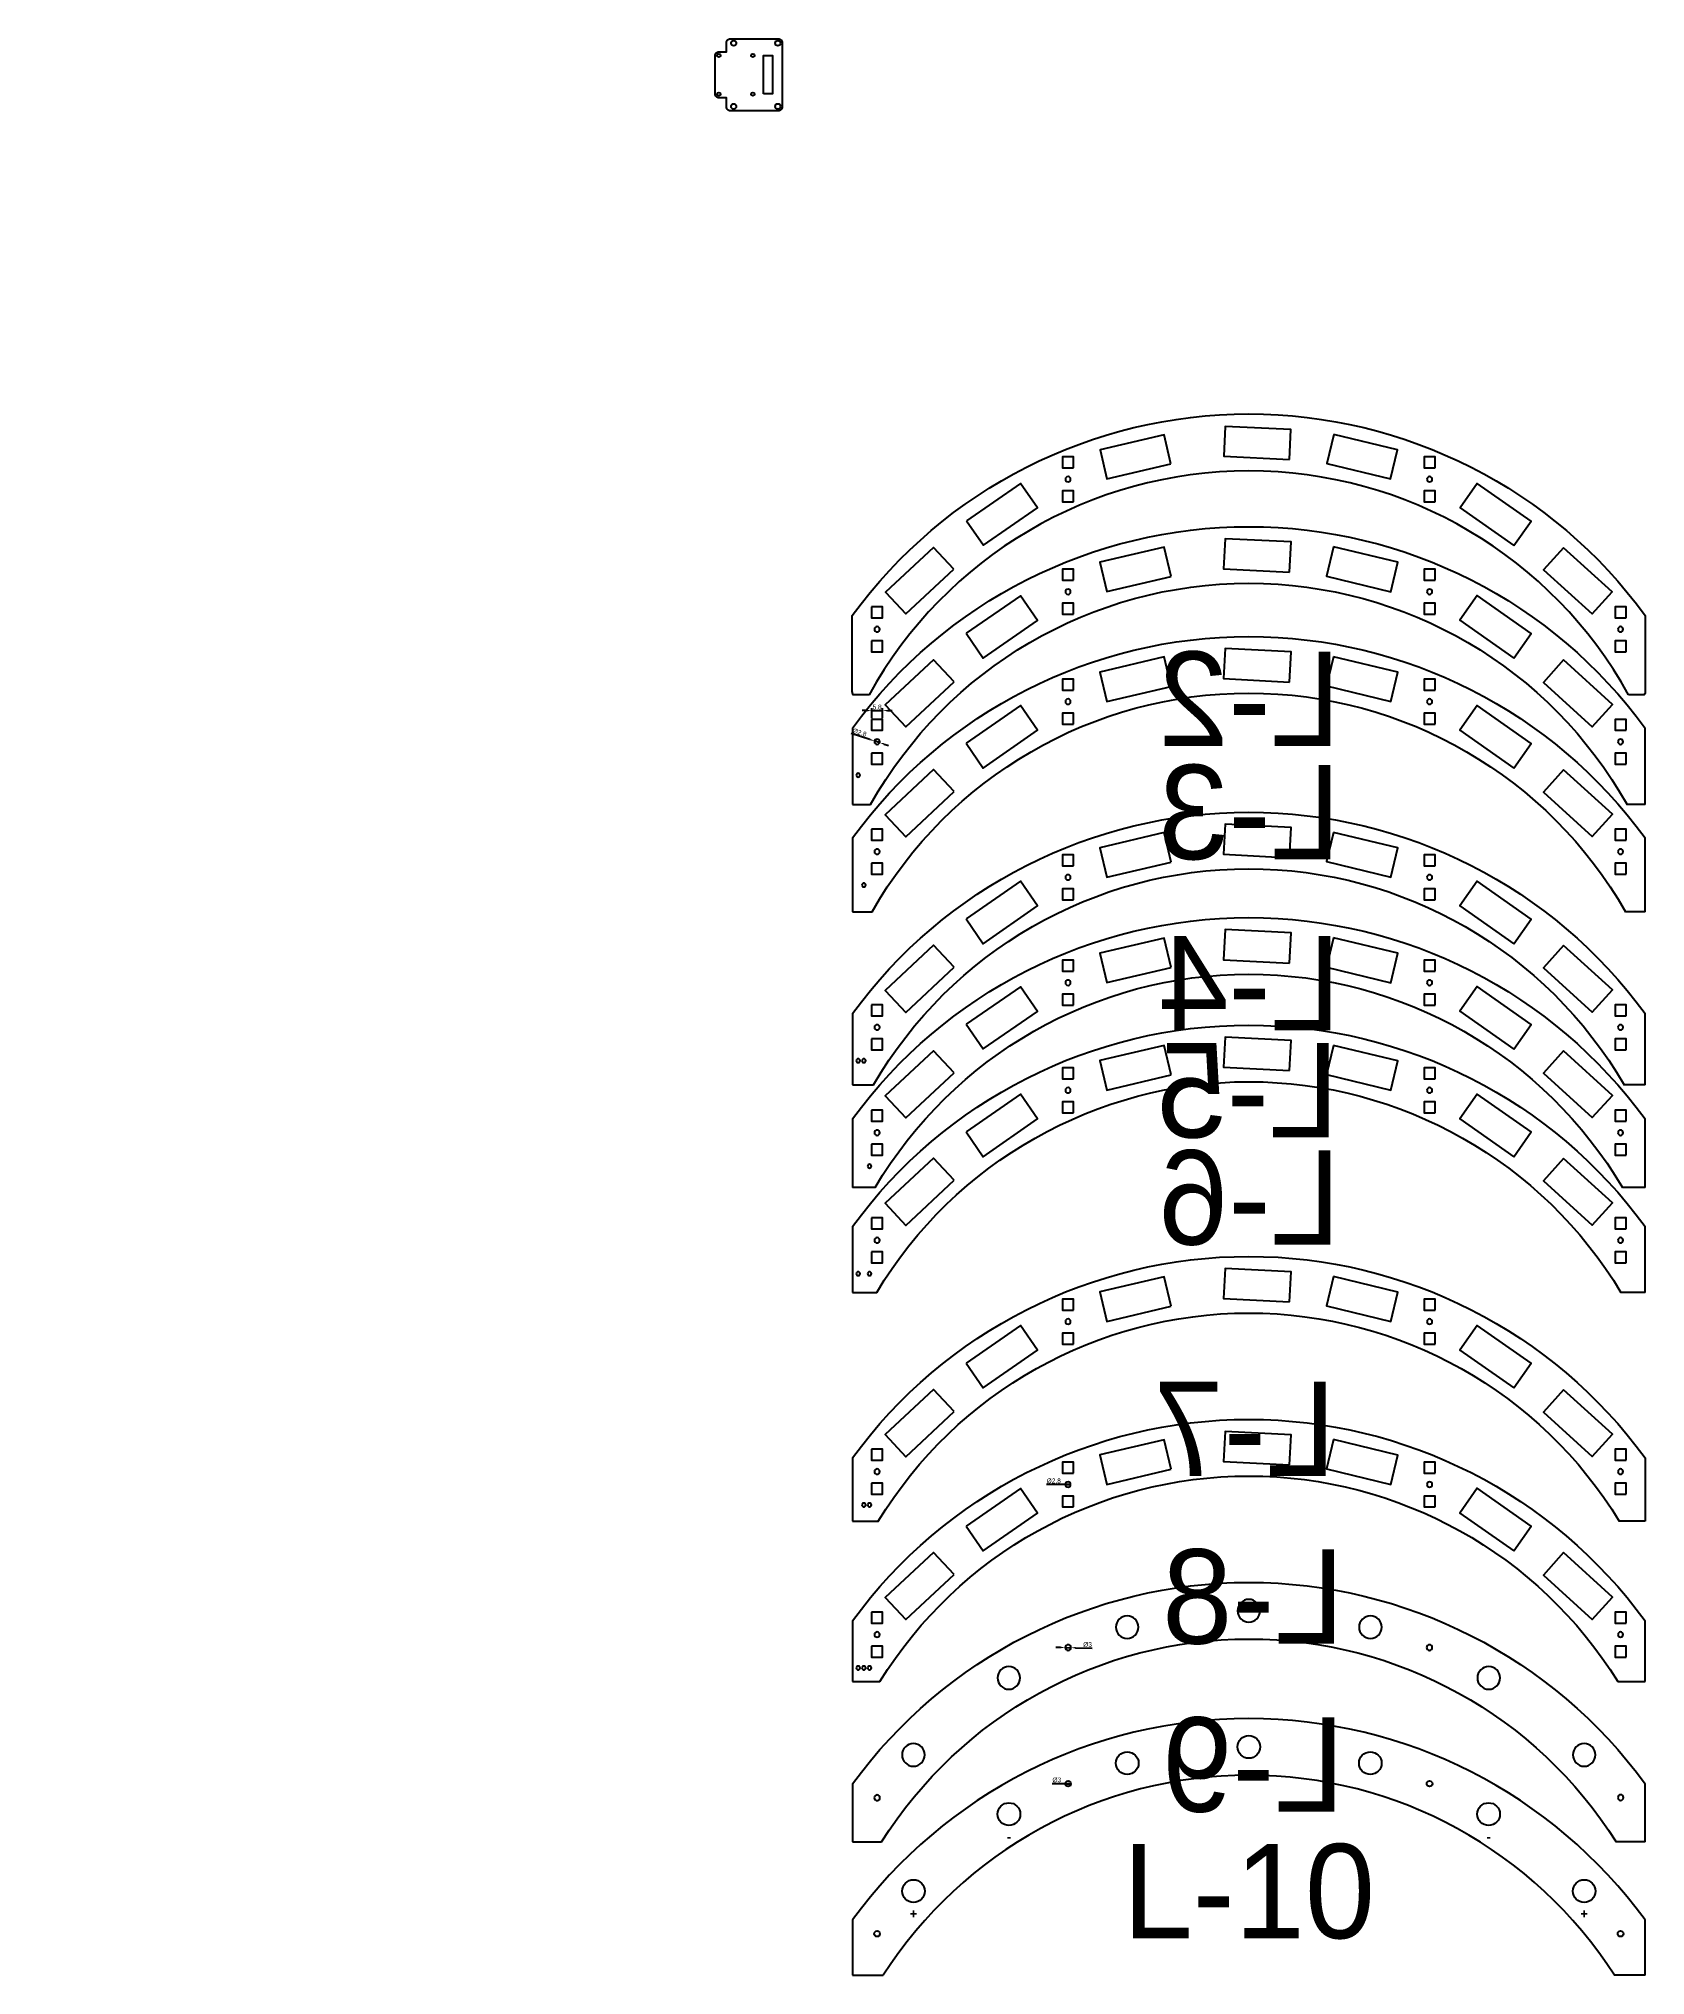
# Model space of a CAD drawing. Header units: millimetres. Extents: x 0 to 851, y -991 to 35.
import ezdxf
from ezdxf.enums import TextEntityAlignment as Align

# ---------------------------------------------------------------- set-up
doc = ezdxf.new("R2010")
doc.units = ezdxf.units.MM
doc.layers.add('Holes', color=1, linetype='Continuous')
doc.layers.add('text', color=5, linetype='Continuous')
doc.layers.add('Notes', color=73, linetype='Continuous', plot=False)
doc.styles.add('BoldReverse', font='Arial_Bold.ttf')
doc.styles.get("Standard").update_dxf_attribs({"font": 'FreeSans.ttf'})
doc.dimstyles.new('ISO-25', dxfattribs={"dimtxt": 2.5, "dimasz": 2.5, "dimexe": 1.25, "dimexo": 0.625, "dimtad": 1, "dimdec": 3, "dimdsep": 46, "dimtxsty": 'Standard', "dimcen": 2.5, "dimadec": 0, "dimazin": 0, "dimtfac": 1, "dimtmove": 0, "dimatfit": 3, "dimfxl": 1, "dimarcsym": 0})

# ---------------------------------------------------------------- blocks, each defined once
blk = doc.blocks.new('SD Support')
blk.add_lwpolyline([(27.1, 31.2), (27.4, 31.2, -0.4142136), (29.5, 29.1), (29.5, -4.9, -0.4142136), (27.4, -7), (27.1, -7), (24.4, -7), (2, -7, -0.4142136), (-0.1, -4.9), (-0.1, -0.1), (-4, -0.1, -0.4142136), (-6.1, 2), (-6.1, 22.2, -0.4142136), (-4, 24.3), (-0.1, 24.3), (-0.1, 29.1, -0.4142136), (2, 31.2), (24.4, 31.2)], format="xyb", close=True)
at = {"layer": 'Holes'}
blk.add_lwpolyline([(19.5, 1.95), (19.5, 22.25), (24.3, 22.25), (24.3, 1.95)], close=True, dxfattribs=at)
for centre, radius in [((-4.1, 22.35), 0.9), ((3.75, 28.85), 1.4), ((13.9, 22.35), 0.9), ((27.15, 28.85), 1.4), ((-4.1, 1.85), 0.9), ((13.9, 1.85), 0.9), ((3.75, -4.65), 1.4), ((27.15, -4.65), 1.4)]:
    blk.add_circle(centre, radius, dxfattribs=at)
blk = doc.blocks.new('Square hole unit')
for points in [[(-2.9, 6.1), (-2.9, 11.9), (2.9, 11.9), (2.9, 6.1)], [(-2.9, -11.9), (-2.9, -6.1), (2.9, -6.1), (2.9, -11.9)]]:
    blk.add_lwpolyline(points, close=True)
blk.add_circle((0, 0), 1.4)
blk = doc.blocks.new('Level 1')
blk.add_lwpolyline([(-201.2, -133.7, -0.589577), (201.2, -133.7), (209.6, -133.7, 0.146234), (210.1, -132), (210.1, -91.7, 0.508188), (-210.1, -91.7), (-210.1, -132, 0.146234), (-209.6, -133.7)], format="xyb", close=True)
at = {"layer": 'Holes'}
for points in [[(-45, 4.2), (-41.3, -11.1), (-75.1, -19.3), (-78.8, -4)], [(-21.5, -9), (-22.3, 6.8), (12.5, 8.5), (13.3, -7.2)], [(41.3, -11.3), (44.9, 4.1), (78.8, -3.9), (75.2, -19.3)], [(-140.5, -54.6), (-149.6, -41.7), (-121.1, -21.7), (-112, -34.6)], [(149.6, -41.5), (140.6, -54.5), (112, -34.7), (121, -21.7)], [(-166.8, -55.8), (-156.2, -67.5), (-181.9, -90.9), (-192.6, -79.2)], [(156.3, -67.2), (167.1, -55.6), (192.5, -79.4), (181.7, -90.9)]]:
    blk.add_lwpolyline(points, close=True, dxfattribs=at)
for p in [(-95.8, -19.5), (95.8, -19.5), (-197, -99)]:
    blk.add_blockref('Square hole unit', p, dxfattribs=at)
at = {"layer": 'Holes', "rotation": 180}
blk.add_blockref('Square hole unit', (197, -99), dxfattribs=at)
blk = doc.blocks.new('Level 2')
for p, q in [((-210, -132.2), (-200.4, -132.2)), ((210, -132.2), (200.4, -132.2))]:
    blk.add_line(p, q)
for points in [[(-210, -132.2, -0.016848), (-210, -132), (-210, -91.7)], [(210, -91.7), (210, -132, -0.016848), (210, -132.2, -0.394612)]]:
    blk.add_lwpolyline(points, format="xyb")
for radius, start, end in [(260, 36.1289, 143.8711), (230, 29.3686, 150.6314)]:
    blk.add_arc((0, -245), radius, start, end)
at = {"layer": 'Holes'}
for points in [[(-44.9, 4.3), (-41.2, -11.2), (-75.2, -19.5), (-78.9, -3.9)], [(-21.6, -9.1), (-22.4, 6.9), (12.6, 8.6), (13.4, -7.3)], [(41.2, -11.4), (44.8, 4.2), (78.9, -3.8), (75.3, -19.4)], [(-140.5, -54.7), (-149.7, -41.6), (-121.1, -21.5), (-111.9, -34.6)], [(149.8, -41.5), (140.7, -54.7), (111.9, -34.7), (121, -21.6)], [(-166.8, -55.6), (-156.1, -67.5), (-181.9, -91), (-192.7, -79.2)], [(156.2, -67.2), (167.1, -55.5), (192.7, -79.4), (181.7, -91.1)]]:
    blk.add_lwpolyline(points, close=True, dxfattribs=at)
at = {"layer": 'text'}
blk.add_circle((207, -116.7), 1, dxfattribs=at)
at = {"layer": 'Holes'}
for p in [(-95.8, -19.5), (95.8, -19.5), (-197, -99)]:
    blk.add_blockref('Square hole unit', p, dxfattribs=at)
at = {"layer": 'Holes', "rotation": 180}
blk.add_blockref('Square hole unit', (197, -99), dxfattribs=at)
at = {"layer": 'Notes'}
blk.add_text('L-2', height=50, dxfattribs=at).set_placement((-0.4, -76.2), align=Align.MIDDLE_CENTER)
blk = doc.blocks.new('Level 3')
for p, q in [((-210, -130.8), (-199.6, -130.8)), ((210, -130.8), (199.6, -130.8))]:
    blk.add_line(p, q)
for points in [[(-210, -130.8), (-210, -91.7)], [(210, -91.7), (210, -130.8)]]:
    blk.add_lwpolyline(points)
for radius, start, end in [(260, 36.1289, 143.8711), (230, 29.7693, 150.2307)]:
    blk.add_arc((0, -245), radius, start, end)
at = {"layer": 'Holes'}
for points in [[(-44.9, 4.3), (-41.2, -11.2), (-75.2, -19.5), (-78.9, -3.9)], [(-21.6, -9.1), (-22.4, 6.9), (12.6, 8.6), (13.4, -7.3)], [(41.2, -11.4), (44.8, 4.2), (78.9, -3.8), (75.3, -19.4)], [(-140.5, -54.7), (-149.7, -41.6), (-121.1, -21.5), (-111.9, -34.6)], [(149.8, -41.5), (140.7, -54.7), (111.9, -34.7), (121, -21.6)], [(-166.8, -55.6), (-156.1, -67.5), (-181.9, -91), (-192.7, -79.2)], [(156.2, -67.2), (167.1, -55.5), (192.7, -79.4), (181.7, -91.1)]]:
    blk.add_lwpolyline(points, close=True, dxfattribs=at)
at = {"layer": 'text'}
blk.add_circle((204, -116.7), 1, dxfattribs=at)
at = {"layer": 'Holes'}
for p in [(-95.8, -19.5), (95.8, -19.5), (-197, -99)]:
    blk.add_blockref('Square hole unit', p, dxfattribs=at)
at = {"layer": 'Holes', "rotation": 180}
blk.add_blockref('Square hole unit', (197, -99), dxfattribs=at)
at = {"layer": 'Notes'}
blk.add_text('L-3', height=50, dxfattribs=at).set_placement((-0.4, -78), align=Align.MIDDLE_CENTER)
blk = doc.blocks.new('Level 4')
for p, q in [((-210, -129.4), (-198.8, -129.4)), ((210, -129.4), (198.8, -129.4))]:
    blk.add_line(p, q)
for points in [[(-210, -129.4), (-210, -91.7)], [(210, -91.7), (210, -129.4)]]:
    blk.add_lwpolyline(points)
for radius, start, end in [(260, 36.1289, 143.8711), (230, 30.1716, 149.8284)]:
    blk.add_arc((0, -245), radius, start, end)
at = {"layer": 'Holes'}
for points in [[(-44.9, 4.3), (-41.2, -11.2), (-75.2, -19.5), (-78.9, -3.9)], [(-21.6, -9.1), (-22.4, 6.9), (12.6, 8.6), (13.4, -7.3)], [(41.2, -11.4), (44.8, 4.2), (78.9, -3.8), (75.3, -19.4)], [(-140.5, -54.7), (-149.7, -41.6), (-121.1, -21.5), (-111.9, -34.6)], [(149.8, -41.5), (140.7, -54.7), (111.9, -34.7), (121, -21.6)], [(-166.8, -55.6), (-156.1, -67.5), (-181.9, -91), (-192.7, -79.2)], [(156.2, -67.2), (167.1, -55.5), (192.7, -79.4), (181.7, -91.1)]]:
    blk.add_lwpolyline(points, close=True, dxfattribs=at)
at = {"layer": 'text'}
for centre in [(204, -116.7), (207, -116.7)]:
    blk.add_circle(centre, 1, dxfattribs=at)
at = {"layer": 'Holes'}
for p in [(-95.8, -19.5), (95.8, -19.5), (-197, -99)]:
    blk.add_blockref('Square hole unit', p, dxfattribs=at)
at = {"layer": 'Holes', "rotation": 180}
blk.add_blockref('Square hole unit', (197, -99), dxfattribs=at)
at = {"layer": 'Notes'}
blk.add_text('L-4', height=50, dxfattribs=at).set_placement((-0.4, -75.6), align=Align.MIDDLE_CENTER)
blk = doc.blocks.new('Level 6')
for p, q in [((-210, -126.6), (-197.2, -126.6)), ((210, -126.6), (197.2, -126.6))]:
    blk.add_line(p, q)
for points in [[(-210, -126.6), (-210, -91.7)], [(210, -91.7), (210, -126.6)]]:
    blk.add_lwpolyline(points)
for radius, start, end in [(260, 36.1289, 143.8711), (230, 30.9812, 149.0188)]:
    blk.add_arc((0, -245), radius, start, end)
at = {"layer": 'Holes'}
for points in [[(-44.9, 4.3), (-41.2, -11.2), (-75.2, -19.5), (-78.9, -3.9)], [(-21.6, -9.1), (-22.4, 6.9), (12.6, 8.6), (13.4, -7.3)], [(41.2, -11.4), (44.8, 4.2), (78.9, -3.8), (75.3, -19.4)], [(-140.5, -54.7), (-149.7, -41.6), (-121.1, -21.5), (-111.9, -34.6)], [(149.8, -41.5), (140.7, -54.7), (111.9, -34.7), (121, -21.6)], [(-166.8, -55.6), (-156.1, -67.5), (-181.9, -91), (-192.7, -79.2)], [(156.2, -67.2), (167.1, -55.5), (192.7, -79.4), (181.7, -91.1)]]:
    blk.add_lwpolyline(points, close=True, dxfattribs=at)
at = {"layer": 'text'}
for centre in [(201, -116.7), (207, -116.7)]:
    blk.add_circle(centre, 1, dxfattribs=at)
at = {"layer": 'Holes'}
for p in [(-95.8, -19.5), (95.8, -19.5), (-197, -99)]:
    blk.add_blockref('Square hole unit', p, dxfattribs=at)
at = {"layer": 'Holes', "rotation": 180}
blk.add_blockref('Square hole unit', (197, -99), dxfattribs=at)
at = {"layer": 'Notes'}
blk.add_text('L-6', height=50, dxfattribs=at).set_placement((-0.4, -76.3), align=Align.MIDDLE_CENTER)
blk = doc.blocks.new('Level 7')
for p, q in [((-210, -91.7), (-210, -91.7)), ((-210, -91.7), (-210, -125.2)), ((-210, -125.2), (-210, -125.2)), ((-210, -125.2), (-196.3, -125.2)), ((-210, -125.2), (-210, -125.2)), ((210, -125.2), (196.3, -125.2))]:
    blk.add_line(p, q)
blk.add_lwpolyline([(210, -91.7), (210, -125.2)])
for radius, start, end in [(260, 36.1289, 143.8711), (230, 31.3886, 148.6114)]:
    blk.add_arc((0, -245), radius, start, end)
at = {"layer": 'Holes'}
for points in [[(-44.9, 4.3), (-41.2, -11.2), (-75.2, -19.5), (-78.9, -3.9)], [(-21.6, -9.1), (-22.4, 6.9), (12.6, 8.6), (13.4, -7.3)], [(41.2, -11.4), (44.8, 4.2), (78.9, -3.8), (75.3, -19.4)], [(-140.5, -54.7), (-149.7, -41.6), (-121.1, -21.5), (-111.9, -34.6)], [(149.8, -41.5), (140.7, -54.7), (111.9, -34.7), (121, -21.6)], [(-166.8, -55.6), (-156.1, -67.5), (-181.9, -91), (-192.7, -79.2)], [(156.2, -67.2), (167.1, -55.5), (192.7, -79.4), (181.7, -91.1)]]:
    blk.add_lwpolyline(points, close=True, dxfattribs=at)
at = {"layer": 'text'}
for centre in [(201, -116.7), (204, -116.7)]:
    blk.add_circle(centre, 1, dxfattribs=at)
at = {"layer": 'Holes'}
for p in [(-95.8, -19.5), (95.8, -19.5), (-197, -99)]:
    blk.add_blockref('Square hole unit', p, dxfattribs=at)
at = {"layer": 'Holes', "rotation": 180}
blk.add_blockref('Square hole unit', (197, -99), dxfattribs=at)
at = {"layer": 'Notes'}
blk.add_text('L-7', height=50, dxfattribs=at).set_placement((2.1, -76.3), align=Align.MIDDLE_CENTER)
blk = doc.blocks.new('Level 8')
for p, q in [((-195.5, -123.8), (-210, -123.8)), ((210, -123.8), (195.5, -123.8))]:
    blk.add_line(p, q)
for points in [[(-210, -123.8), (-210, -91.7)], [(210, -91.7), (210, -123.8)]]:
    blk.add_lwpolyline(points)
for radius, start, end in [(260, 36.1289, 143.8711), (230, 31.7977, 148.2023)]:
    blk.add_arc((0, -245), radius, start, end)
at = {"layer": 'Holes'}
for points in [[(-44.9, 4.3), (-41.2, -11.2), (-75.2, -19.5), (-78.9, -3.9)], [(-21.6, -9.1), (-22.4, 6.9), (12.6, 8.6), (13.4, -7.3)], [(41.2, -11.4), (44.8, 4.2), (78.9, -3.8), (75.3, -19.4)], [(-140.5, -54.7), (-149.7, -41.6), (-121.1, -21.5), (-111.9, -34.6)], [(149.8, -41.5), (140.7, -54.7), (111.9, -34.7), (121, -21.6)], [(-166.8, -55.6), (-156.1, -67.5), (-181.9, -91), (-192.7, -79.2)], [(156.2, -67.2), (167.1, -55.5), (192.7, -79.4), (181.7, -91.1)]]:
    blk.add_lwpolyline(points, close=True, dxfattribs=at)
at = {"layer": 'text'}
for centre, radius in [((201, -116.7), 1), ((204, -116.7), 1), ((204, -116.7), 0), ((207, -116.7), 1)]:
    blk.add_circle(centre, radius, dxfattribs=at)
at = {"layer": 'Holes'}
for p in [(-95.8, -19.5), (95.8, -19.5), (-197, -99)]:
    blk.add_blockref('Square hole unit', p, dxfattribs=at)
at = {"layer": 'Holes', "rotation": 180}
blk.add_blockref('Square hole unit', (197, -99), dxfattribs=at)
at = {"layer": 'Notes'}
blk.add_text('L-8', height=50, dxfattribs=at).set_placement((-2.4, -78.8), align=Align.MIDDLE_CENTER)
blk = doc.blocks.new('Level 9')
for p, q in [((874, -1621.7), (889.4, -1621.7)), ((1294, -1621.7), (1278.7, -1621.7))]:
    blk.add_line(p, q)
for points in [[(874, -1621.7), (874, -1590.9)], [(1294, -1590.9), (1294, -1621.7)]]:
    blk.add_lwpolyline(points)
for radius, start, end in [(260, 36.1289, 143.8711), (230, 32.2087, 147.7913)]:
    blk.add_arc((1084, -1744.2), radius, start, end)
at = {"layer": 'Holes'}
for centre, radius in [((1084, -1499.2), 6), ((1019.6, -1507.9), 6), ((1148.5, -1507.9), 6), ((988.3, -1518.7), 1.5), ((1179.8, -1518.7), 1.5), ((956.9, -1534.8), 6), ((1211.2, -1534.8), 6), ((906.3, -1575.6), 6), ((1261.8, -1575.6), 6), ((887, -1598.2), 1.5), ((1281, -1598.3), 1.5)]:
    blk.add_circle(centre, radius, dxfattribs=at)
at = {"layer": 'Notes'}
blk.add_text('L-9', height=50, dxfattribs=at).set_placement((1081.6, -1580.7), align=Align.MIDDLE_CENTER)
blk = doc.blocks.new('Level 10')
for p, q in [((210, -121), (226.3, -121)), ((630, -121), (613.7, -121))]:
    blk.add_line(p, q)
for points in [[(210, -91.7), (210, -121)], [(630, -121), (630, -91.7)]]:
    blk.add_lwpolyline(points)
for radius, start, end in [(260, 36.1289, 143.8711), (230, 32.6215, 147.3785)]:
    blk.add_arc((420, -245), radius, start, end)
at = {"layer": 'Holes'}
for centre, radius in [((420, 0), 6), ((355.6, -8.6), 6), ((484.4, -8.6), 6), ((324.2, -19.5), 1.5), ((515.8, -19.5), 1.5), ((292.9, -35.6), 6), ((547.1, -35.6), 6), ((242.3, -76.4), 6), ((597.7, -76.4), 6), ((223, -99), 1.5), ((617, -99), 1.5)]:
    blk.add_circle(centre, radius, dxfattribs=at)
at = {"layer": 'Notes'}
blk.add_text('L-10', height=50, dxfattribs=at).set_placement((420, -76.4), align=Align.MIDDLE_CENTER)
at = {"layer": 'text', "style": 'BoldReverse'}
for s, p in [('-', (292.9, -47.6)), ('-', (547.1, -47.6)), ('+', (242.3, -88.4)), ('+', (597.7, -88.4))]:
    blk.add_text(s, height=5, dxfattribs=at).set_placement(p, align=Align.MIDDLE_CENTER)
blk = doc.blocks.new('Level 5')
for p, q in [((0, 0), (12, 0)), ((408, 0), (420, 0))]:
    blk.add_line(p, q)
for points in [[(0, 0), (0, 36.3)], [(420, 36.3), (420, 0)]]:
    blk.add_lwpolyline(points)
for radius, start, end in [(260, 36.1289, 143.8711), (230, 30.5755, 149.4245)]:
    blk.add_arc((210, -117), radius, start, end)
at = {"layer": 'Holes'}
for points in [[(188.4, 118.9), (187.6, 134.9), (222.6, 136.7), (223.4, 120.7)], [(165.1, 132.3), (168.8, 116.8), (134.8, 108.5), (131.1, 124.1)], [(251.2, 116.6), (254.8, 132.2), (288.9, 124.2), (285.3, 108.6)], [(69.5, 73.3), (60.3, 86.4), (88.9, 106.5), (98.1, 93.4)], [(359.8, 86.5), (350.7, 73.4), (321.9, 93.3), (331, 106.4)], [(43.2, 72.4), (53.9, 60.5), (28.1, 37), (17.3, 48.8)], [(366.2, 60.8), (377.1, 72.5), (402.7, 48.6), (391.7, 36.9)]]:
    blk.add_lwpolyline(points, close=True, dxfattribs=at)
at = {"layer": 'text'}
blk.add_circle((411, 11.3), 1, dxfattribs=at)
at = {"layer": 'Holes'}
for p in [(114.2, 108.5), (305.8, 108.5), (13, 29)]:
    blk.add_blockref('Square hole unit', p, dxfattribs=at)
at = {"layer": 'Holes', "rotation": 180}
blk.add_blockref('Square hole unit', (407, 29), dxfattribs=at)
at = {"layer": 'Notes'}
blk.add_text('L-5', height=50, dxfattribs=at).set_placement((210.5, 51.5), align=Align.MIDDLE_CENTER)
blk = doc.blocks.new('*D1840')
at = {"color": 0, "lineweight": -2}
for p, q in [((438.9, -321.3), (436.4, -321.3)), ((441.4, -325.3), (441.4, -320)), ((441.4, -321.3), (447.2, -321.3)), ((447.2, -325.3), (447.2, -320)), ((449.7, -321.3), (452.2, -321.3))]:
    blk.add_line(p, q, dxfattribs=at)
at = {"color": 0}
for points in [[(438.9, -321.7), (438.9, -320.9), (441.4, -321.3)], [(449.7, -320.9), (449.7, -321.7), (447.2, -321.3)]]:
    blk.add_solid(points, dxfattribs=at)
at = {"layer": 'Defpoints', "color": 0}
for p in [(441.4, -325.9), (447.2, -321.3), (447.2, -325.9)]:
    blk.add_point(p, dxfattribs=at)
at = {"color": 0, "insert": (444.3, -319.4), "char_height": 2.5, "attachment_point": 5}
blk.add_mtext('5.8', dxfattribs=at)
blk = doc.blocks.new('*D1841')
at = {"color": 0, "lineweight": -2}
for p, q in [((440.5, -336.6), (430.6, -333.5)), ((445.6, -338.3), (442.9, -337.4)), ((448, -339), (450.4, -339.8))]:
    blk.add_line(p, q, dxfattribs=at)
at = {"color": 0}
for points in [[(440.4, -337), (440.7, -336.3), (442.9, -337.4)], [(448.1, -338.6), (447.8, -339.4), (445.6, -338.3)]]:
    blk.add_solid(points, dxfattribs=at)
at = {"layer": 'Defpoints', "color": 0}
for p in [(442.9, -337.4), (445.6, -338.3)]:
    blk.add_point(p, dxfattribs=at)
at = {"color": 0, "insert": (435, -332.9), "char_height": 2.5, "attachment_point": 5, "rotation": 342.3825}
blk.add_mtext('%%c2.8', dxfattribs=at)
blk = doc.blocks.new('*D1842')
at = {"color": 0, "lineweight": -2}
for p, q in [((541.5, -817.8), (539, -817.7)), ((544, -817.8), (547, -817.9)), ((549.5, -817.9), (558.3, -818.1))]:
    blk.add_line(p, q, dxfattribs=at)
at = {"color": 0}
for points in [[(541.5, -818.2), (541.5, -817.3), (544, -817.8)], [(549.5, -817.5), (549.5, -818.4), (547, -817.9)]]:
    blk.add_solid(points, dxfattribs=at)
at = {"layer": 'Defpoints', "color": 0}
for p in [(544, -817.8), (547, -817.9)]:
    blk.add_point(p, dxfattribs=at)
at = {"color": 0, "insert": (555.8, -816.2), "char_height": 2.5, "attachment_point": 5, "rotation": 358.6681}
blk.add_mtext('%%c3', dxfattribs=at)
blk = doc.blocks.new('*D1843')
at = {"color": 0, "lineweight": -2}
for p, q in [((546.9, -731.4), (534, -731.4)), ((544.1, -731.4), (546.9, -731.4))]:
    blk.add_line(p, q, dxfattribs=at)
at = {"color": 0}
blk.add_solid([(544.4, -731.8), (544.4, -731), (546.9, -731.4)], dxfattribs=at)
at = {"layer": 'Defpoints', "color": 0}
for p in [(544.1, -731.4), (546.9, -731.4)]:
    blk.add_point(p, dxfattribs=at)
at = {"color": 0, "insert": (537.9, -729.5), "char_height": 2.5, "attachment_point": 5}
blk.add_mtext('%%c2.8', dxfattribs=at)
blk = doc.blocks.new('*D1844')
at = {"color": 0, "lineweight": -2}
for p, q in [((547, -890), (537, -890)), ((544, -890), (547, -890))]:
    blk.add_line(p, q, dxfattribs=at)
at = {"color": 0}
blk.add_solid([(544.5, -890.4), (544.5, -889.5), (547, -890)], dxfattribs=at)
at = {"layer": 'Defpoints', "color": 0}
for p in [(544, -890), (547, -890)]:
    blk.add_point(p, dxfattribs=at)
at = {"color": 0, "insert": (539.5, -888), "char_height": 2.5, "attachment_point": 5}
blk.add_mtext('%%c3', dxfattribs=at)

msp = doc.modelspace()

# ---------------------------------------------------------------- block references
for name, p in [('SD Support', (364.5231, 3.553)), ('Level 10', (221.2504, -870.4678))]:
    msp.add_blockref(name, p)
at = {"xscale": -1}
for name, p in [('Level 8', (641.2504, -711.9192)), ('Level 1', (641.2504, -179.1783)), ('Level 2', (641.2504, -238.8191)), ('Level 3', (641.2504, -297.0434)), ('Level 4', (641.2504, -390.1353)), ('Level 5', (851.2504, -574.0058)), ('Level 6', (641.2504, -502.9787)), ('Level 7', (641.2504, -625.5589)), ('Level 9', (1725.2952, 700.8925))]:
    msp.add_blockref(name, p, dxfattribs=at)

# ---------------------------------------------------------------- dimensions: what is measured, and where the dimension line sits
dim = msp.add_linear_dim(base=(447.1504, -321.2949), p1=(441.3504, -325.9291), p2=(447.1504, -325.9291), dimstyle='ISO-25')
dim.commit()
dim.dimension.update_dxf_attribs({"geometry": '*D1840', "text_midpoint": (444.2504, -319.3797)})
for p1, p2, picture, middle in [((445.5847, -338.2528), (442.916, -337.4053), '*D1841', (434.3874, -334.697)), ((544.0789, -731.4135), (546.8789, -731.4135), '*D1843', (537.9306, -731.4135)), ((543.9793, -817.8111), (546.9785, -817.8808), '*D1842', (555.7736, -818.0853)), ((543.9789, -889.9621), (546.9789, -889.9621), '*D1844', (539.4697, -889.9621))]:
    dim = msp.add_diameter_dim_2p(p1=p1, p2=p2, dimstyle='ISO-25')
    dim.commit()
    dim.dimension.update_dxf_attribs({"geometry": picture, "text_midpoint": middle, "dimtype": 163})

doc.saveas('drawing.dxf')
